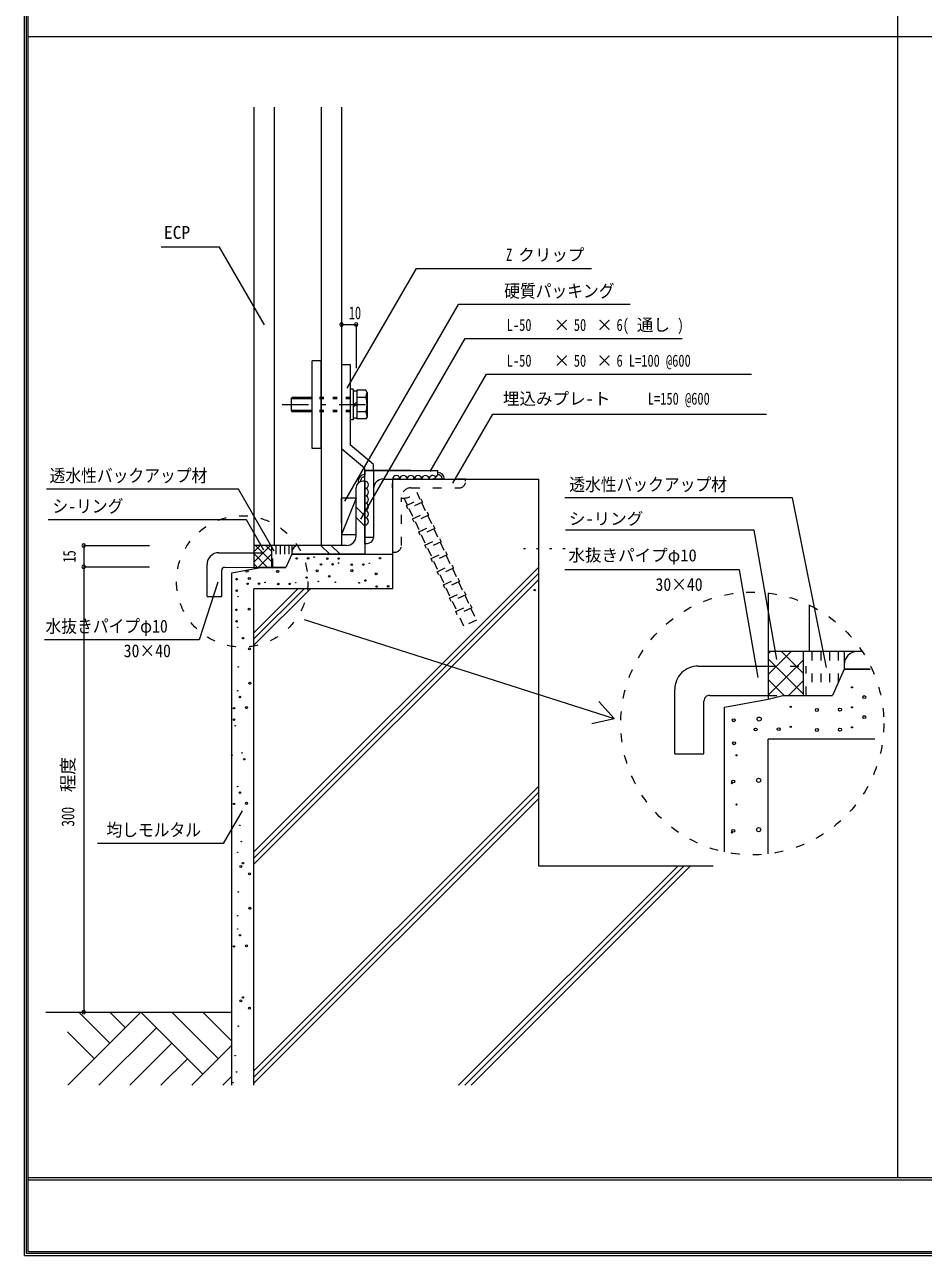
# Model space of a CAD drawing. Units: millimetres, scale not verified. Extents: x -1209 to 1209, y -852 to 852.
# Drawn here: x -1209 to -594, y -852 to -10 of the extents above; entities that cross this region are included whole.
import ezdxf
from ezdxf.enums import TextEntityAlignment as Align

# ---------------------------------------------------------------- set-up
doc = ezdxf.new("R2010")
doc.units = ezdxf.units.MM
doc.header["$LTSCALE"] = 3
for name, pattern in [('USER1', [3, 1, -2]), ('USER2', [5, 2, -3]), ('USER4', [13, 6, -3, 1, -3]), ('USER8', [3, 0.5, -2.5])]:
    doc.linetypes.add(name, pattern=pattern)
for name, color, linetype, lineweight in [('0-1_0-0WAKU', 7, 'Continuous', 18), ('0-2_0-1AL', 5, 'Continuous', 18), ('0-3_0-2SUNPO', 7, 'Continuous', 18), ('0-4_0-3STEEL', 6, 'Continuous', 18), ('0-5_0-4KANAMONO', 6, 'Continuous', 18), ('0-6_0-5FUKUSIZA', 3, 'Continuous', 18), ('0-8_0-7KUTAI', 4, 'Continuous', 18), ('0-B_F-F_J_ADD', 7, 'USER8', 18)]:
    doc.layers.add(name, color=color, linetype=linetype, lineweight=lineweight)
doc.styles.add('ＭＳ ゴシック', font='')
doc.styles.get('ＭＳ ゴシック').set_extended_font_data('MS Gothic')

msp = doc.modelspace()

# ---------------------------------------------------------------- linework, layer by layer
at = {"layer": '0-1_0-0WAKU'}
for p, q in [((-1209.414, -852.414), (-1209.414, 852.414)), ((-1208.207, -851.207), (-1208.207, 851.207)), ((-1207, -850), (-1207, 850)), ((-612, 850), (-612, -799)), ((-1207, -17.85), (1207, -17.85)), ((-1207, -799), (1207, -799)), ((-1207, -800.7), (1207, -800.7)), ((1207, -850), (-1207, -850)), ((-1209.414, -852.414), (1209.414, -852.414)), ((1208.207, -851.207), (-1208.207, -851.207))]:
    msp.add_line(p, q, dxfattribs=at)
at = {"layer": '0-2_0-1AL'}
for p, q in [((-1052.507, -66.146), (-1052.507, -366.311)), ((-1038.507, -66.146), (-1038.507, -366.311)), ((-1006.507, -66.146), (-1006.507, -366.311)), ((-992.507, -66.146), (-992.507, -366.311)), ((-992.507, -366.311), (-1052.507, -366.311)), ((-700.431, -398.899), (-700.431, -438.999)), ((-672.431, -407.07), (-672.431, -438.999)), ((-635.315, -438.999), (-700.431, -438.999))]:
    msp.add_line(p, q, dxfattribs=at)
at = {"layer": '0-3_0-2SUNPO'}
for p, q in [((-1076.049, -161.996), (-1115.858, -161.996)), ((-1045.265, -215.315), (-1076.049, -161.996)), ((-988.633, -258.686), (-941.255, -176.625)), ((-941.255, -176.625), (-821.393, -176.625)), ((-990.109, -336.01), (-912.327, -201.287)), ((-794.92, -201.287), (-912.327, -201.287)), ((-979.293, -348.323), (-907.845, -224.572)), ((-907.845, -224.572), (-759.323, -224.572)), ((-916.234, -323.681), (-888.907, -276.349)), ((-888.907, -276.349), (-701.486, -276.349)), ((-1063.016, -327.762), (-1194.339, -327.762)), ((-1038.507, -370.213), (-1063.016, -327.762)), ((-683.746, -333.66), (-839.703, -333.66)), ((-660.605, -449.769), (-683.746, -333.66)), ((-1057.592, -348.67), (-1193.191, -348.67)), ((-1045.595, -369.447), (-1057.592, -348.67)), ((-710.073, -355.942), (-839.21, -355.942)), ((-694.502, -444.331), (-710.073, -355.942)), ((-1168.978, -365.911), (-1168.978, -380.909)), ((-1168.978, -366.311), (-1123.978, -366.311)), ((-1168.978, -380.909), (-1168.978, -685.911)), ((-1168.978, -380.909), (-1123.978, -380.909)), ((-719.999, -383.119), (-839.703, -383.119)), ((-707.257, -456.816), (-719.999, -383.119)), ((-1077.243, -391.427), (-1089.846, -430.841)), ((-1018.044, -417.046), (-805.815, -484.86)), ((-1089.846, -430.841), (-1195.903, -430.841)), ((-816.364, -473.259), (-805.815, -484.86)), ((-821.137, -488.195), (-805.815, -484.86)), ((-1108.978, -685.911), (-1096.809, -685.911))]:
    msp.add_line(p, q, dxfattribs=at)
at = {"layer": '0-3_0-2SUNPO', "linetype": 'USER4'}
msp.add_line((-1033.114, -269.91), (-970.786, -269.91), dxfattribs=at)
at = {"layer": '0-3_0-2SUNPO'}
for points in [[(-992.507, -214.988), (-982.506, -214.988), (-982.506, -244.988)], [(-931.772, -315.662), (-893.301, -249.028), (-711.859, -249.028)], [(-1060.513, -547.988), (-1073.428, -570.357), (-1159.56, -570.357)]]:
    msp.add_lwpolyline(points, dxfattribs=at)
at = {"layer": '0-3_0-2SUNPO', "linetype": 'USER2'}
for centre, radius in [((-1060.446, -390.932), 45), ((-711.31, -488.239), 90)]:
    msp.add_circle(centre, radius, dxfattribs=at)
at = {"layer": '0-3_0-2SUNPO'}
for centre, start, end in [((-992.507, -214.989), 0, 180), ((-992.507, -214.989), 180, 0), ((-982.507, -214.989), 0, 180), ((-982.507, -214.989), 180, 0), ((-1168.978, -366.312), 0, 180), ((-1168.978, -366.312), 180, 0), ((-1168.978, -380.91), 0, 180), ((-1168.978, -380.91), 180, 0), ((-1168.978, -685.912), 0, 180), ((-1168.978, -685.912), 180, 0)]:
    msp.add_arc(centre, 1.2, start, end, dxfattribs=at)
at = {"layer": '0-4_0-3STEEL'}
for p, q in [((-945.009, -314.911), (-976.507, -314.911)), ((-976.507, -364.909), (-976.507, -314.911)), ((-976.507, -314.911), (-926.509, -314.911)), ((-926.509, -316.411), (-926.509, -314.911)), ((-982.505, -359.813), (-982.507, -326.813)), ((-976.507, -322.313), (-978.007, -322.313)), ((-976.507, -322.313), (-976.507, -372.311)), ((-976.507, -364.909), (-976.507, -328.511)), ((-970.509, -327.409), (-970.507, -360.409)), ((-964.009, -320.911), (-931.009, -320.911)), ((-976.507, -346.031), (-982.507, -340.031)), ((-976.507, -353.102), (-982.507, -347.102)), ((-989.005, -366.311), (-1022.005, -366.311)), ((-1000.54, -372.311), (-1006.54, -366.311)), ((-993.469, -372.311), (-999.469, -366.311)), ((-976.507, -364.909), (-975.007, -364.909)), ((-1026.505, -370.811), (-1026.505, -372.311)), ((-976.507, -372.311), (-1026.505, -372.311)), ((-635.315, -438.999), (-639.427, -438.999)), ((-648.428, -447.999), (-648.428, -450.999)), ((-630.532, -450.999), (-648.428, -450.999)), ((-630.532, -450.999), (-648.428, -450.999))]:
    msp.add_line(p, q, dxfattribs=at)
for centre, radius, start, end in [((-931.009, -316.411), 4.5, 270, 0.00002), ((-978.007, -326.813), 4.5, 90, 180), ((-964.009, -327.409), 6.5, 90, 180), ((-989.005, -359.813), 6.5, 270, 0.00002), ((-975.007, -360.409), 4.5, 270, 0.00002), ((-1022.005, -370.811), 4.5, 90, 180), ((-639.427, -447.999), 9, 90, 180)]:
    msp.add_arc(centre, radius, start, end, dxfattribs=at)
at = {"layer": '0-5_0-4KANAMONO'}
for p, q in [((-1012.507, -299.91), (-1012.507, -239.91)), ((-1006.507, -239.91), (-1012.507, -239.91)), ((-1006.507, -299.91), (-1006.507, -239.91)), ((-992.507, -242.41), (-992.507, -300.249)), ((-992.507, -242.41), (-986.507, -242.41)), ((-986.507, -242.41), (-986.507, -297.455)), ((-986.507, -259.41), (-986.507, -280.41)), ((-984.509, -259.41), (-986.507, -259.41)), ((-984.509, -259.41), (-984.509, -280.41)), ((-982.007, -260.71), (-984.509, -260.71)), ((-975.911, -260.095), (-982.007, -260.095)), ((-982.007, -260.095), (-982.007, -279.725)), ((-975.008, -261.659), (-975.911, -260.094)), ((-1027.06, -265.91), (-1026.484, -264.91)), ((-1027.06, -265.91), (-1027.06, -273.91)), ((-1012.507, -265.91), (-1027.06, -265.91)), ((-1012.507, -264.91), (-1026.484, -264.91)), ((-982.007, -268.467), (-984.509, -269.91)), ((-975.833, -265.003), (-982.007, -265.003)), ((-975.833, -265.003), (-975.008, -261.66)), ((-975.008, -261.66), (-975.008, -278.16)), ((-1027.06, -273.91), (-1026.484, -274.91)), ((-1012.507, -273.91), (-1027.06, -273.91)), ((-1012.507, -274.91), (-1026.484, -274.91)), ((-982.007, -269.91), (-984.509, -271.353)), ((-975.833, -274.817), (-982.007, -274.817)), ((-975.833, -274.817), (-975.008, -278.16)), ((-984.509, -280.41), (-986.507, -280.41)), ((-982.007, -279.11), (-984.509, -279.11)), ((-975.911, -279.725), (-982.007, -279.725)), ((-975.008, -278.16), (-975.911, -279.725)), ((-1006.507, -299.91), (-1012.507, -299.91)), ((-976.507, -313.705), (-992.507, -300.249)), ((-970.507, -310.911), (-986.507, -297.455)), ((-970.507, -315.659), (-970.507, -310.911)), ((-976.507, -360.911), (-976.507, -313.705)), ((-970.507, -315.659), (-970.507, -360.911)), ((-970.507, -360.911), (-976.507, -360.911)), ((-1076.505, -371.282), (-1052.507, -371.298)), ((-1084.507, -401.28), (-1084.507, -379.282)), ((-1074.507, -401.283), (-1074.507, -383.283)), ((-1072.507, -381.283), (-1052.507, -381.298)), ((-1084.507, -401.28), (-1074.507, -401.283)), ((-748.427, -448.941), (-700.432, -448.958)), ((-764.432, -508.936), (-764.432, -464.941)), ((-740.43, -468.943), (-700.432, -468.958)), ((-744.432, -508.942), (-744.432, -472.943)), ((-764.432, -508.936), (-744.432, -508.942))]:
    msp.add_line(p, q, dxfattribs=at)
at = {"layer": '0-5_0-4KANAMONO', "linetype": 'USER1'}
for p, q in [((-986.507, -264.91), (-1012.507, -264.91)), ((-986.507, -265.91), (-1012.507, -265.91)), ((-986.507, -273.91), (-1012.507, -273.91)), ((-986.507, -274.91), (-1012.507, -274.91)), ((-976.507, -314.911), (-976.507, -358.164))]:
    msp.add_line(p, q, dxfattribs=at)
at = {"layer": '0-5_0-4KANAMONO', "linetype": 'USER2'}
for p, q in [((-1052.507, -371.298), (-1039.507, -371.306)), ((-1039.507, -381.306), (-1039.507, -371.306)), ((-1052.507, -381.298), (-1039.507, -381.306)), ((-700.432, -448.972), (-674.432, -448.988)), ((-674.432, -468.988), (-674.432, -448.988)), ((-700.432, -468.972), (-674.432, -468.988))]:
    msp.add_line(p, q, dxfattribs=at)
at = {"layer": '0-5_0-4KANAMONO'}
for centre, radius, start, end in [((-990.008, -269.91), 15, 340.90302, 19.097), ((-1076.507, -379.282), 8, 89.98428, 180), ((-1072.507, -383.283), 2, 89.98428, 180), ((-748.432, -464.941), 16, 89.98428, 180), ((-740.432, -472.943), 4, 89.98428, 180)]:
    msp.add_arc(centre, radius, start, end, dxfattribs=at)
at = {"layer": '0-6_0-5FUKUSIZA'}
for p, q in [((-992.506, -351.068), (-992.506, -333.897)), ((-982.507, -333.897), (-992.506, -358.897)), ((-992.506, -351.068), (-992.506, -358.897)), ((-992.506, -358.897), (-982.505, -358.897)), ((-1052.507, -377.698), (-1041.121, -366.311)), ((-1052.507, -370.627), (-1048.192, -366.311)), ((-1040.507, -366.311), (-1052.507, -366.311)), ((-1052.507, -366.311), (-1052.507, -382.159)), ((-1051.433, -366.311), (-1040.507, -377.238)), ((-1044.362, -366.311), (-1040.507, -370.166)), ((-1026.507, -366.311), (-1040.507, -366.311)), ((-1040.507, -366.311), (-1040.507, -381.311)), ((-1026.507, -366.311), (-1026.507, -372.316)), ((-1052.507, -371.909), (-1043.11, -381.306)), ((-1052.507, -378.98), (-1049.829, -381.657)), ((-1049.788, -381.649), (-1040.507, -372.369)), ((-1026.505, -372.311), (-1030.507, -381.311)), ((-1052.507, -382.159), (-1047.985, -381.311)), ((-1040.507, -381.311), (-1047.985, -381.311)), ((-1030.507, -381.311), (-1040.507, -381.311)), ((-700.432, -454.701), (-684.73, -438.999)), ((-678.432, -438.999), (-700.432, -438.999)), ((-700.432, -438.999), (-700.432, -471.495)), ((-700.432, -443.922), (-676.432, -467.922)), ((-700.256, -440.383), (-698.872, -438.999)), ((-700.07, -468.481), (-676.432, -444.843)), ((-691.213, -438.999), (-676.432, -453.78)), ((-648.432, -438.999), (-676.432, -438.999)), ((-676.432, -438.999), (-676.432, -468.995)), ((-648.432, -438.999), (-648.427, -450.999)), ((-648.427, -450.999), (-656.432, -468.999)), ((-700.432, -458.064), (-689.501, -468.995)), ((-686.441, -468.995), (-676.432, -458.985)), ((-690.432, -468.995), (-678.432, -468.995)), ((-678.432, -468.995), (-656.432, -468.999))]:
    msp.add_line(p, q, dxfattribs=at)
at = {"layer": '0-6_0-5FUKUSIZA', "linetype": 'USER2'}
for p, q in [((-1037.507, -366.311), (-1037.507, -381.311)), ((-1034.507, -366.311), (-1034.507, -381.311)), ((-1031.507, -366.311), (-1031.507, -381.311)), ((-1028.507, -366.311), (-1028.507, -376.814)), ((-670.432, -438.999), (-670.432, -468.995)), ((-664.432, -438.999), (-664.432, -468.995)), ((-658.432, -438.999), (-658.432, -468.995)), ((-652.432, -438.999), (-652.432, -460.003))]:
    msp.add_line(p, q, dxfattribs=at)
at = {"layer": '0-6_0-5FUKUSIZA'}
for points in [[(-982.507, -358.897), (-982.507, -333.897), (-992.506, -333.897)], [(-700.431, -471.495), (-690.431, -468.995), (-676.432, -468.995)]]:
    msp.add_lwpolyline(points, dxfattribs=at)
for centre, radius, start, end in [((-976.509, -322.313), 4.5, 89.97661, 193.38918), ((-976.509, -322.313), 3, 89.96491, 184.86175), ((-955.007, -320.911), 2.5, 0, 179.99998), ((-950.008, -320.861), 2.5, 0, 179.99998), ((-945.009, -320.861), 2.5, 0, 179.99998), ((-940.009, -320.861), 2.5, 0, 179.99998), ((-935.009, -320.861), 2.5, 0, 179.99998), ((-930.009, -320.861), 2.5, 30.00949, 179.99998), ((-926.511, -320.911), 3, 0, 94.81458), ((-926.511, -320.911), 4.5, 0, 89.97579), ((-976.507, -324.813), 2.5, 270, 89.99998), ((-976.457, -329.813), 2.5, 270, 89.99998), ((-976.457, -334.812), 2.5, 270, 89.99998), ((-976.457, -339.812), 2.5, 270, 89.99998), ((-976.457, -344.812), 2.5, 270, 89.99998), ((-976.457, -349.811), 2.5, 270, 89.99998)]:
    msp.add_arc(centre, radius, start, end, dxfattribs=at)
at = {"layer": '0-8_0-7KUTAI', "color": 6, "linetype": 'USER1'}
msp.add_line((-957.507, -326.911), (-957.507, -320.911), dxfattribs=at)
at = {"layer": '0-8_0-7KUTAI'}
for p, q in [((-957.507, -320.911), (-857.507, -320.911)), ((-957.507, -320.911), (-957.507, -395.911)), ((-857.507, -585.911), (-857.507, -320.911)), ((-1026.505, -372.311), (-1030.507, -381.311)), ((-1026.505, -372.311), (-957.507, -372.311)), ((-1067.507, -384.972), (-1047.985, -381.311)), ((-1067.507, -735.911), (-1067.507, -384.972)), ((-857.507, -381.111), (-1052.507, -576.111)), ((-857.507, -385.354), (-1052.507, -580.354)), ((-1047.985, -381.311), (-1030.507, -381.311)), ((-857.507, -389.597), (-1052.507, -584.597)), ((-957.507, -395.911), (-1052.507, -395.911)), ((-1052.507, -735.911), (-1052.507, -395.911)), ((-1013.822, -395.911), (-1052.507, -434.597)), ((-1022.307, -395.911), (-1052.507, -426.111)), ((-1018.064, -395.911), (-1052.507, -430.354)), ((-648.427, -450.999), (-656.432, -468.999)), ((-648.428, -450.999), (-630.532, -450.999)), ((-730.431, -477.12), (-700.431, -471.495)), ((-690.448, -468.999), (-656.432, -468.999)), ((-730.432, -576.184), (-730.432, -477.12)), ((-627.472, -498.999), (-700.432, -498.999)), ((-700.432, -577.579), (-700.432, -498.999)), ((-857.507, -531.111), (-1052.507, -726.111)), ((-857.507, -535.354), (-1052.507, -730.354)), ((-857.507, -539.597), (-1052.507, -734.597)), ((-762.307, -585.911), (-912.307, -735.911)), ((-758.065, -585.911), (-908.064, -735.911)), ((-753.822, -585.911), (-903.822, -735.911)), ((-738.177, -585.911), (-857.507, -585.911)), ((-1194.807, -685.911), (-1067.507, -685.911))]:
    msp.add_line(p, q, dxfattribs=at)
at = {"layer": '0-8_0-7KUTAI', "color": 7, "linetype": 'USER2'}
for p, q in [((-945.007, -326.911), (-912.007, -326.911)), ((-951.507, -366.411), (-951.507, -333.411)), ((-947.426, -338.642), (-949.644, -333.887)), ((-941.006, -329.86), (-938.789, -334.615)), ((-937.732, -336.881), (-934.563, -343.678)), ((-946.37, -340.908), (-943.2, -347.706)), ((-942.143, -349.971), (-938.974, -356.769)), ((-933.506, -345.944), (-930.337, -352.741)), ((-937.917, -359.034), (-934.748, -365.832)), ((-929.28, -355.007), (-926.11, -361.804)), ((-933.691, -368.097), (-930.521, -374.895)), ((-925.054, -364.07), (-921.884, -370.867)), ((-929.465, -377.161), (-926.295, -383.958)), ((-920.828, -373.133), (-917.658, -379.93)), ((-925.239, -386.224), (-922.069, -393.021)), ((-916.602, -382.196), (-913.432, -388.993)), ((-921.012, -395.287), (-917.843, -402.084)), ((-912.375, -391.259), (-909.206, -398.056)), ((-916.786, -404.35), (-913.617, -411.147)), ((-908.149, -400.322), (-904.98, -407.12))]:
    msp.add_line(p, q, dxfattribs=at)
at = {"layer": '0-8_0-7KUTAI', "color": 7}
for p, q in [((-1179.786, -735.911), (-1129.786, -685.911)), ((-1150.999, -707.125), (-1172.213, -685.911)), ((-1140.393, -696.518), (-1150.999, -685.911)), ((-1087.36, -728.338), (-1129.786, -685.911)), ((-1076.753, -717.731), (-1108.573, -685.911)), ((-1067.507, -705.764), (-1087.36, -685.911)), ((-1161.606, -717.731), (-1180.018, -699.319)), ((-1158.573, -735.911), (-1119.18, -696.518)), ((-1137.36, -735.911), (-1108.573, -707.125)), ((-1094.933, -735.911), (-1067.507, -708.485)), ((-1116.147, -735.911), (-1097.966, -717.731)), ((-1073.72, -735.911), (-1067.507, -729.698))]:
    msp.add_line(p, q, dxfattribs=at)
at = {"layer": '0-8_0-7KUTAI', "color": 7, "linetype": 'USER2'}
for points in [[(-907.507, -322.411), (-907.507, -320.911), (-957.507, -320.911), (-957.507, -370.911), (-956.007, -370.911)], [(-903.923, -409.385), (-900.119, -417.542), (-908.757, -421.57), (-912.56, -413.413)]]:
    msp.add_lwpolyline(points, dxfattribs=at)
for points in [[(-937.066, -336.57), (-947.036, -341.219), (-948.092, -338.953), (-938.123, -334.304)], [(-932.84, -345.633), (-942.81, -350.282), (-943.866, -348.016), (-933.897, -343.367)], [(-928.614, -354.696), (-938.583, -359.345), (-939.64, -357.079), (-929.671, -352.43)], [(-924.388, -363.759), (-934.357, -368.408), (-935.414, -366.142), (-925.444, -361.494)], [(-920.162, -372.822), (-930.131, -377.471), (-931.188, -375.205), (-921.218, -370.557)], [(-915.935, -381.885), (-925.905, -386.534), (-926.961, -384.269), (-916.992, -379.62)], [(-911.709, -390.949), (-921.679, -395.597), (-922.735, -393.332), (-912.766, -388.683)], [(-907.483, -400.012), (-917.452, -404.66), (-918.509, -402.395), (-908.54, -397.746)], [(-903.257, -409.075), (-913.226, -413.724), (-914.283, -411.458), (-904.313, -406.809)]]:
    msp.add_lwpolyline(points, close=True, dxfattribs=at)
at = {"layer": '0-8_0-7KUTAI'}
for centre, radius in [((-1023.204, -375.219), 0.5), ((-1015.321, -375.113), 0.5), ((-1011.21, -374.286), 0.2), ((-1006.504, -379.33), 0.5), ((-1002.223, -375.385), 0.5), ((-998.621, -379.225), 0.5), ((-994.34, -375.28), 0.5), ((-994.51, -378.398), 0.2), ((-985.522, -379.496), 0.5), ((-977.64, -379.391), 0.5), ((-973.529, -378.564), 0.2), ((-966.116, -375.064), 0.5), ((-1057.184, -383.903), 0.7), ((-1036.203, -384.07), 0.7), ((-1009.126, -383.73), 0.7), ((-1000.922, -387.436), 0.5), ((-985.498, -383.589), 0.7), ((-968.83, -385.762), 0.7), ((-1064.282, -389.405), 0.5), ((-1056.79, -392.579), 0.5), ((-1055.606, -389.011), 0.7), ((-1048.907, -392.474), 0.5), ((-1044.796, -391.647), 0.2), ((-1035.809, -392.746), 0.5), ((-1027.926, -392.64), 0.5), ((-1023.815, -391.813), 0.2), ((-1016.403, -388.313), 0.5), ((-1008.335, -390.936), 0.2), ((-996.738, -391.473), 0.2), ((-980.411, -391.883), 0.2), ((-976.106, -390.345), 0.5), ((-968.435, -394.438), 0.5), ((-960.553, -394.333), 0.5), ((-1064.177, -397.288), 0.5), ((-1063.35, -401.399), 0.2), ((-860.187, -396.861), 0.45), ((-1064.448, -410.387), 0.5), ((-1055.773, -409.992), 0.7), ((-1064.343, -418.269), 0.5), ((-1063.516, -422.38), 0.2), ((-1060.016, -429.793), 0.5), ((-1055.432, -437.069), 0.7), ((-1063.176, -449.457), 0.2), ((-1055.292, -460.697), 0.7), ((-643.048, -463.416), 0.4), ((-1063.586, -465.785), 0.2), ((-1062.048, -470.089), 0.5), ((-634.639, -470.108), 1), ((-1066.141, -477.76), 0.5), ((-1057.465, -477.366), 0.7), ((-685.01, -476.776), 0.4), ((-667.035, -478.974), 1), ((-651.27, -478.763), 1), ((-643.048, -477.109), 0.4), ((-1066.036, -485.643), 0.5), ((-723.981, -485.987), 1), ((-706.63, -485.198), 1.4), ((-634.639, -483.802), 1), ((-1065.209, -489.754), 0.2), ((-708.997, -492.334), 1), ((-693.232, -492.123), 1), ((-685.01, -490.47), 0.4), ((-667.035, -492.667), 1), ((-651.27, -492.456), 1), ((-643.048, -490.803), 0.4), ((-723.771, -501.753), 1), ((-1067.578, -509.934), 0.2), ((-1060.59, -508.357), 0.2), ((-1059.052, -512.661), 0.5), ((-722.117, -509.975), 0.4), ((-725.311, -529.062), 0.4), ((-724.314, -527.949), 1), ((-706.963, -527.16), 1.4), ((-1063.586, -531.309), 0.2), ((-1062.048, -535.613), 0.5), ((-1066.141, -543.284), 0.5), ((-1057.465, -542.89), 0.7), ((-722.117, -543.73), 0.4), ((-1062.083, -557.946), 0.2), ((-725.311, -562.818), 0.4), ((-724.314, -561.704), 1), ((-706.963, -560.916), 1.4), ((-1061.071, -569.081), 0.2), ((-1063.516, -576.449), 0.2), ((-1061.405, -586.166), 0.7), ((-1060.016, -583.861), 0.5), ((-1055.432, -591.138), 0.7), ((-1063.176, -603.526), 0.2), ((-1055.292, -614.766), 0.7), ((-1063.586, -619.853), 0.2), ((-1063.586, -628.917), 0.2), ((-1066.141, -640.892), 0.5), ((-1062.048, -633.222), 0.5), ((-1057.465, -640.498), 0.7), ((-1061.405, -678.111), 0.7), ((-1060.016, -675.807), 0.5), ((-1055.432, -683.083), 0.7), ((-1063.176, -695.471), 0.2), ((-1065.308, -715.668), 0.2), ((-1064.296, -726.803), 0.2), ((-1066.741, -734.171), 0.2)]:
    msp.add_circle(centre, radius, dxfattribs=at)
at = {"layer": '0-8_0-7KUTAI', "color": 7, "linetype": 'USER2'}
for centre, radius, start, end in [((-945.007, -333.411), 6.5, 90, 180), ((-950.437, -320.911), 13, 265.2776, 332.51357), ((-912.007, -322.411), 4.5, 270, 0), ((-956.007, -366.411), 4.5, 270, 0)]:
    msp.add_arc(centre, radius, start, end, dxfattribs=at)
at = {"layer": '0-B_F-F_J_ADD', "color": 6}
msp.add_line((-868.008, -368.511), (-818.008, -368.511), dxfattribs=at)

# ---------------------------------------------------------------- texts
at = {"layer": '0-3_0-2SUNPO', "style": 'ＭＳ ゴシック'}
for s, height, p in [('ECP', 8.791, (-1114.047, -159.015)), ('クリップ', 8.303, (-871.503, -173.998)), ('通し', 8.303, (-790.348, -221.953)), ('×', 8.303, (-847.366, -221.953)), ('×', 8.303, (-818.161, -221.953)), ('×', 8.303, (-847.366, -246.408)), ('×', 8.303, (-818.161, -246.408)), ('埋込みプレ-ト', 8.303, (-882.013, -272.441)), ('シ-リング', 8.303, (-836.85, -354.63)), ('水抜きパイプφ10', 8.303, (-837.152, -379.701))]:
    msp.add_text(s, height=height, dxfattribs=at).set_placement(p, align=Align.BOTTOM_LEFT)
for s, height, width, p in [('Z', 8.303, 0.75, (-879.85, -173.998)), ('硬質パッキング', 8.791, 0.9, (-881.117, -199.055)), ('10', 8.791, 0.7, (-987.457, -214.089)), ('6(', 8.303, 0.75, (-804.259, -221.953)), (')', 8.303, 0.75, (-762.543, -221.953)), ('L-50', 8.303, 0.75, (-879.361, -221.953)), ('50', 8.303, 0.75, (-833.463, -221.953)), ('L-50', 8.303, 0.75, (-879.361, -246.408)), ('50', 8.303, 0.75, (-833.463, -246.408)), ('6 L=100 @600', 8.303, 0.75, (-804.259, -246.408)), (' L=150 @600', 8.303, 0.75, (-787.012, -272.441)), ('透水性バックアップ材', 8.791, 0.9, (-1192.298, -325.529)), ('透水性バックアップ材', 8.791, 0.9, (-836.572, -331.599)), ('シ-リング', 8.791, 0.9, (-1190.361, -346.438)), ('30×40', 8.791, 0.9, (-777.575, -400.033)), ('水抜きパイプφ10', 8.791, 0.9, (-1195.108, -428.609)), ('30×40', 8.791, 0.9, (-1141.59, -445.451)), ('均しモルタル', 8.791, 0.9, (-1153.422, -568.125))]:
    msp.add_text(s, height=height, dxfattribs=dict(at, width=width)).set_placement(p, align=Align.BOTTOM_LEFT)
for s, width, p in [('15', 0.7, (-1171.836, -378.016)), ('300', 0.75, (-1172.76, -558.815))]:
    msp.add_text(s, height=8.798, rotation=90, dxfattribs=dict(at, width=width)).set_placement(p, align=Align.BOTTOM_LEFT)
msp.add_text('程度', height=8.798, rotation=90, dxfattribs=at).set_placement((-1172.76, -535.231), align=Align.BOTTOM_LEFT)

doc.saveas('drawing.dxf')
